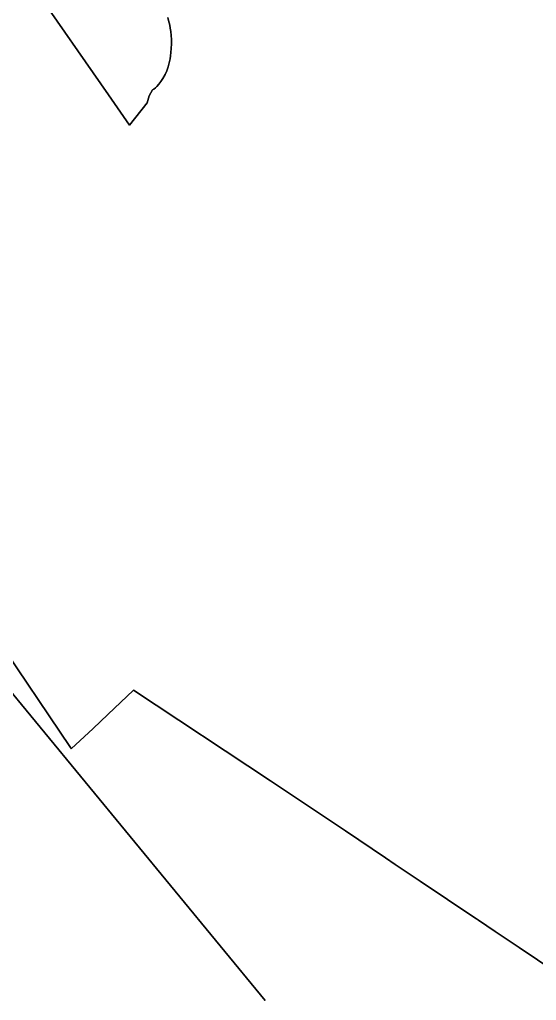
# Model space of a CAD drawing. Header units: inches. Extents: x 11258954 to 11313122, y 3645444 to 3695200.
# Drawn here: x 11270910 to 11272656, y 3672135 to 3675451 of the extents above; entities that cross this region are included whole.
import ezdxf

# ---------------------------------------------------------------- set-up
doc = ezdxf.new("R2010")
doc.units = ezdxf.units.IN
doc.header["$MEASUREMENT"] = 0
for name, color, linetype in [('SchoolZone_Elementary', 251, 'Continuous'), ('SchoolZone_High', 63, 'Continuous'), ('SchoolZone_Middle', 154, 'Continuous')]:
    doc.layers.add(name, color=color, linetype=linetype)

msp = doc.modelspace()

# ---------------------------------------------------------------- linework, layer by layer
at = {"layer": 'SchoolZone_Elementary'}
for points in [[(11271411.2815, 3675458.3125, 0), (11271413.25, 3675447.625, 0), (11271415.219, 3675439.25, 0), (11271417.0315, 3675431.3125, 0), (11271419.0315, 3675421.25, 0), (11271420.8125, 3675410.875, 0), (11271422.5315, 3675397.125, 0), (11271423.1875, 3675383.8125, 0), (11271422.8125, 3675368.4375, 0), (11271421.844, 3675352.75, 0), (11271420.75, 3675339.0625, 0), (11271419.8125, 3675328.25, 0), (11271418.1565, 3675317.625, 0), (11271415.1875, 3675304.375, 0), (11271411.594, 3675290.875, 0), (11271407.344, 3675277.5625, 0), (11271401.9065, 3675265.125, 0), (11271394, 3675251.6875, 0), (11271386.7815, 3675240.9375, 0), (11271380.125, 3675231.8125, 0), (11271373.4065, 3675224.125, 0), (11271368.8125, 3675220.0625, 0), (11271363.4065, 3675216, 0), (11271358.7915, 3675212.995, 0), (11271347.9055, 3675193.3965, 0), (11271340.374, 3675169.579, 0), (11271281.2735, 3675093.717, 0), (11271209.912, 3675196.517, 0), (11270958.9025, 3675558.1095, 0)], [(11270958.9025, 3675558.1095, 0), (11271209.912, 3675196.517, 0), (11271281.2735, 3675093.717, 0), (11271340.374, 3675169.579, 0), (11271347.9055, 3675193.3965, 0), (11271358.7915, 3675212.995, 0), (11271363.4065, 3675216, 0), (11271368.8125, 3675220.0625, 0), (11271373.4065, 3675224.125, 0), (11271380.125, 3675231.8125, 0), (11271386.7815, 3675240.9375, 0), (11271394, 3675251.6875, 0), (11271401.9065, 3675265.125, 0), (11271407.344, 3675277.5625, 0), (11271411.594, 3675290.875, 0), (11271415.1875, 3675304.375, 0), (11271418.1565, 3675317.625, 0), (11271419.8125, 3675328.25, 0), (11271420.75, 3675339.0625, 0), (11271421.844, 3675352.75, 0), (11271422.8125, 3675368.4375, 0), (11271423.1875, 3675383.8125, 0), (11271422.5315, 3675397.125, 0), (11271420.8125, 3675410.875, 0), (11271419.0315, 3675421.25, 0), (11271417.0315, 3675431.3125, 0), (11271415.219, 3675439.25, 0), (11271413.25, 3675447.625, 0), (11271411.2815, 3675458.3125, 0)]]:
    msp.add_polyline3d(points, dxfattribs=at)
at = {"layer": 'SchoolZone_High'}
for points in [[(11272780.2295, 3672190.8575, 0), (11272597.973, 3672313.27, 0), (11272529.6945, 3672359.129, 0), (11272516.271, 3672368.145, 0), (11272459.963, 3672405.964, 0), (11272453.0805, 3672410.587, 0), (11272391.0615, 3672452.2415, 0), (11272355.11, 3672476.3895, 0), (11272347.763, 3672481.324, 0), (11272322.16, 3672498.519, 0), (11272263.509, 3672537.9135, 0), (11272179.255, 3672594.503, 0), (11272145.9195, 3672616.893, 0), (11272010.747, 3672707.682, 0), (11271926.493, 3672764.272, 0), (11271842.239, 3672820.8615, 0), (11271757.985, 3672877.451, 0), (11271295.049, 3673183.5825, 0), (11271208.525, 3673101.668, 0), (11271157.946, 3673053.8255, 0), (11271084.6645, 3672985.579, 0), (11271082.1, 3672989.3795, 0), (11270573.872, 3673742.3665, 0)], [(11270573.872, 3673742.3665, 0), (11271082.1, 3672989.3795, 0), (11271084.6645, 3672985.579, 0), (11271157.946, 3673053.8255, 0), (11271208.525, 3673101.668, 0), (11271295.049, 3673183.5825, 0), (11271757.985, 3672877.451, 0), (11271842.239, 3672820.8615, 0), (11271926.493, 3672764.272, 0), (11272010.747, 3672707.682, 0), (11272145.9195, 3672616.893, 0), (11272179.255, 3672594.503, 0), (11272263.509, 3672537.9135, 0), (11272322.16, 3672498.519, 0), (11272347.763, 3672481.324, 0), (11272355.11, 3672476.3895, 0), (11272391.0615, 3672452.2415, 0), (11272453.0805, 3672410.587, 0), (11272459.963, 3672405.964, 0), (11272516.271, 3672368.145, 0), (11272529.6945, 3672359.129, 0), (11272597.973, 3672313.27, 0), (11272780.2295, 3672190.8575, 0)]]:
    msp.add_polyline3d(points, dxfattribs=at)
at = {"layer": 'SchoolZone_Middle'}
for points in [[(11271739.7745, 3672133.918, 0), (11270826.267, 3673243.1765, 0)], [(11270826.267, 3673243.1765, 0), (11271739.7745, 3672133.918, 0)]]:
    msp.add_polyline3d(points, dxfattribs=at)

doc.saveas('drawing.dxf')
